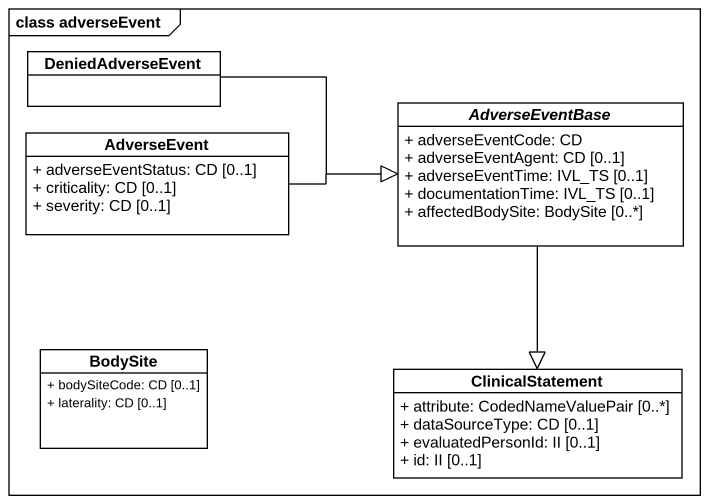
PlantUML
@startuml
mainframe class adverseEvent
hide circle
hide empty members
skinparam classAttributeIconSize 0
class DeniedAdverseEvent
abstract class AdverseEventBase {
  + adverseEventCode: CD
  + adverseEventAgent: CD [0..1]
  + adverseEventTime: IVL_TS [0..1]
  + documentationTime: IVL_TS [0..1]
  + affectedBodySite: BodySite [0..*]
}
class AdverseEvent {
  + adverseEventStatus: CD [0..1]
  + criticality: CD [0..1]
  + severity: CD [0..1]
}
class BodySite {
  + bodySiteCode: CD [0..1]
  + laterality: CD [0..1]
}
class ClinicalStatement {
  + attribute: CodedNameValuePair [0..*]
  + dataSourceType: CD [0..1]
  + evaluatedPersonId: II [0..1]
  + id: II [0..1]
}
DeniedAdverseEvent -right-|> AdverseEventBase
AdverseEventBase --|> ClinicalStatement
AdverseEvent -right-|> AdverseEventBase
@enduml
